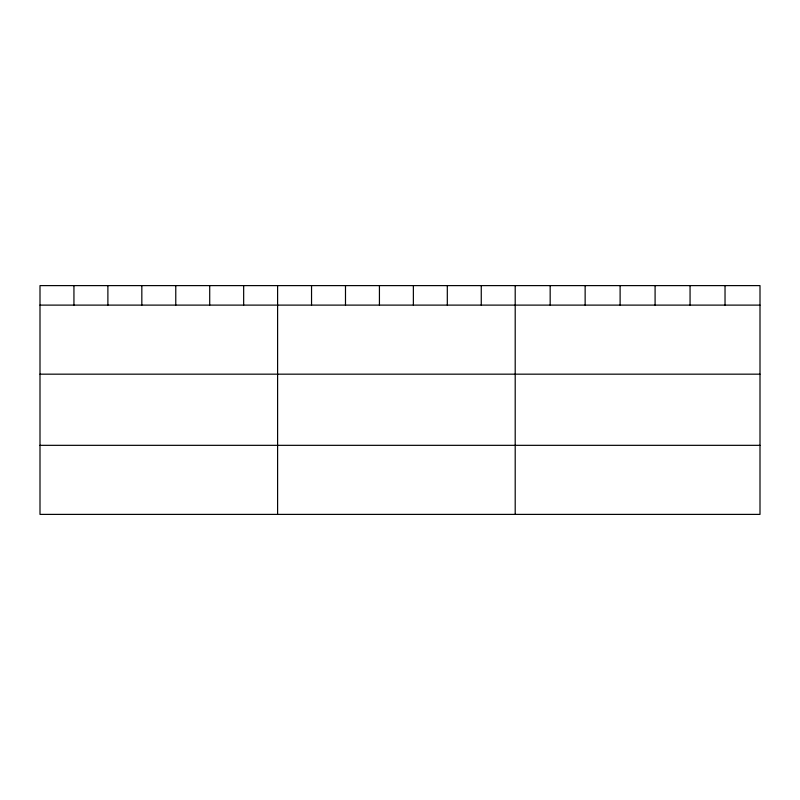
<?xml version="1.0" encoding="UTF-8"?>
<svg xmlns="http://www.w3.org/2000/svg" width="800" height="800" viewBox="0 0 800 800"><rect width="100%" height="100%" fill="white"/><g stroke="black" fill="none" stroke-linecap="round" stroke-linejoin="round"><path stroke-width="1.2" d="M760 305.11L760 514.39L40 514.39L40 285.61L760 285.61L760 305.11L40 305.11M40 374.17L760 374.17M40 445.33L760 445.33M725.03 285.61L725.03 305.11M690.06 285.61L690.06 305.11M655.09 285.61L655.09 305.11M620.11 285.61L620.11 305.11M585.14 285.61L585.14 305.11M550.17 285.61L550.17 305.11M515.2 285.61L515.2 514.39M481.26 285.61L481.26 305.11M447.31 285.61L447.31 305.11M413.37 285.61L413.37 305.11M379.43 285.61L379.43 305.11M345.49 285.61L345.49 305.11M311.54 285.61L311.54 305.11M277.6 285.61L277.6 514.39M243.66 285.61L243.66 305.11M209.71 285.61L209.71 305.11M175.77 285.61L175.77 305.11M141.83 285.61L141.83 305.11M107.89 285.61L107.89 305.11M73.94 285.61L73.94 305.11"/></g></svg>
